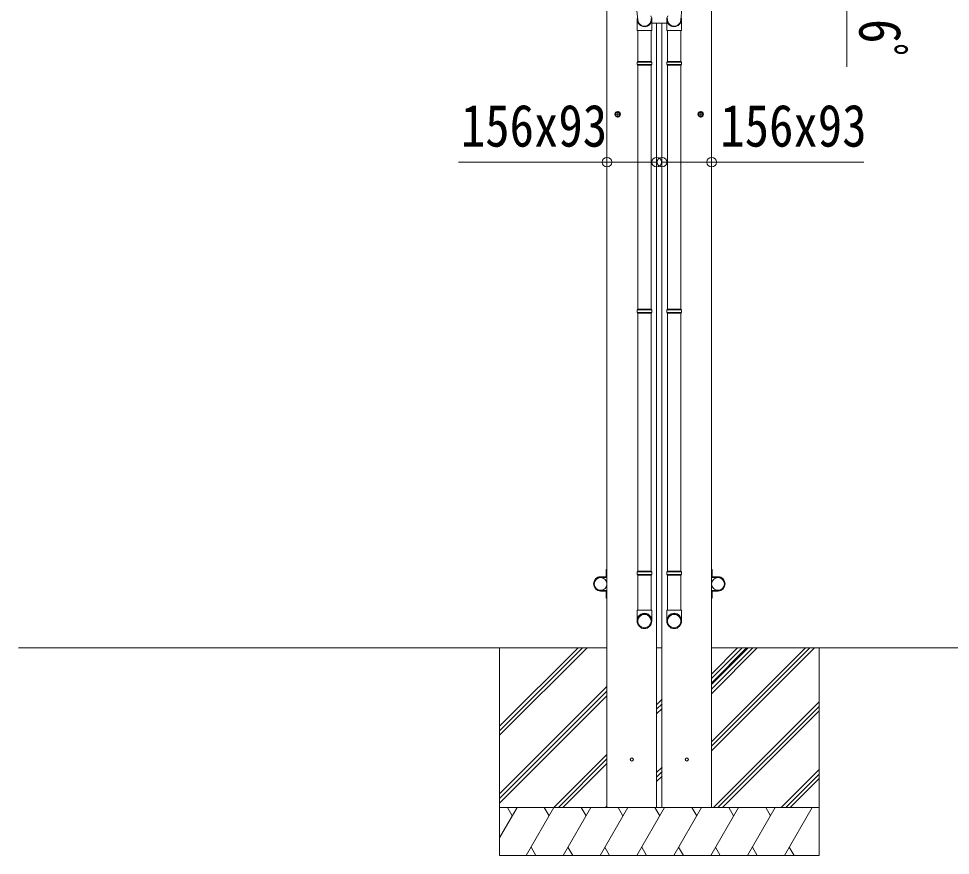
# Model space of a CAD drawing. Units: millimetres at full size, sheet at 1:30; details may follow other scales. Extents: x -8432 to 8432, y -5820 to 5820.
# Drawn here: x -5955 to -3039, y -3824 to -1205 of the extents above; entities that cross this region are included whole.
import ezdxf
from ezdxf.enums import TextEntityAlignment as Align

# ---------------------------------------------------------------- set-up
doc = ezdxf.new("R2010")
doc.units = ezdxf.units.MM
doc.header["$LTSCALE"] = 30
doc.header["$PDMODE"] = 32
doc.header["$PDSIZE"] = 30
for name, color, linetype, lineweight in [('0-0_0', 7, 'Continuous', 9), ('0-3_ELV2', 4, 'Continuous', 9), ('0-6_OTH_LINE', 4, 'Continuous', 9), ('0-9_OUTLINE', 7, 'Continuous', 9)]:
    doc.layers.add(name, color=color, linetype=linetype, lineweight=lineweight)
doc.styles.add('ＭＳ ゴシック', font='')
doc.styles.get('ＭＳ ゴシック').set_extended_font_data('MS Gothic')

msp = doc.modelspace()

# ---------------------------------------------------------------- linework, layer by layer
at = {"layer": '0-0_0'}
for p, q in [((-5955.01, -3174.48), (-4113.58, -3174.48)), ((-4449.73, -3420.1), (-4204.11, -3174.48)), ((-4449.73, -3434.24), (-4189.97, -3174.48)), ((-4449.73, -3448.38), (-4175.83, -3174.48)), ((-3941.23, -3174.48), (-3958.23, -3174.48)), ((-3958.08, -3174.48), (-3941.38, -3174.48)), ((-3785.88, -3174.48), (-1866.94, -3174.48)), ((-3785.73, -3317.24), (-3642.97, -3174.48)), ((-3785.73, -3303.1), (-3657.11, -3174.48)), ((-3785.73, -3288.96), (-3671.25, -3174.48)), ((-3785.73, -3495.99), (-3464.22, -3174.48)), ((-3785.73, -3467.71), (-3492.5, -3174.48)), ((-3785.73, -3481.85), (-3478.36, -3174.48)), ((-3785.73, -3283.86), (-3676.35, -3174.48)), ((-3785.73, -3269.72), (-3690.49, -3174.48)), ((-3785.73, -3255.58), (-3704.63, -3174.48)), ((-3449.73, -3174.48), (-3449.73, -3824.48)), ((-4449.73, -3632.23), (-4113.73, -3296.23)), ((-4449.73, -3646.37), (-4113.73, -3310.37)), ((-4449.73, -3660.51), (-4113.73, -3324.52)), ((-3958.23, -3352.86), (-3941.23, -3335.86)), ((-3958.23, -3367.01), (-3941.23, -3350.01)), ((-3780.37, -3674.48), (-3449.73, -3343.84)), ((-3958.23, -3381.15), (-3941.23, -3364.15)), ((-3766.23, -3674.48), (-3449.73, -3357.98)), ((-3752.09, -3674.48), (-3449.73, -3372.12)), ((-4279.85, -3674.48), (-4113.73, -3508.36)), ((-4265.71, -3674.48), (-4113.73, -3522.5)), ((-4251.56, -3674.48), (-4113.73, -3536.65)), ((-3958.23, -3565), (-3941.23, -3548)), ((-3568.24, -3674.48), (-3449.73, -3555.97)), ((-3958.23, -3579.14), (-3941.23, -3562.14)), ((-3958.23, -3593.28), (-3941.23, -3576.28)), ((-3554.1, -3674.48), (-3449.73, -3570.11)), ((-3539.96, -3674.48), (-3449.73, -3584.26)), ((-4117.72, -3674.48), (-4113.73, -3670.49)), ((-3449.73, -3674.48), (-4449.73, -3674.48)), ((-4449.73, -3769.08), (-4395.11, -3674.48)), ((-4410.11, -3700.46), (-4425.11, -3674.48)), ((-4366.25, -3824.48), (-4279.64, -3674.48)), ((-4294.64, -3700.46), (-4309.64, -3674.48)), ((-4250.78, -3824.48), (-4164.17, -3674.48)), ((-4179.17, -3700.46), (-4194.17, -3674.48)), ((-4135.31, -3824.48), (-4048.7, -3674.48)), ((-4063.7, -3700.46), (-4078.71, -3674.48)), ((-4019.84, -3824.48), (-3933.23, -3674.48)), ((-3948.23, -3700.46), (-3963.24, -3674.48)), ((-3904.37, -3824.48), (-3817.76, -3674.48)), ((-3832.76, -3700.46), (-3847.77, -3674.48)), ((-3788.9, -3824.48), (-3702.29, -3674.48)), ((-3717.29, -3700.46), (-3732.29, -3674.48)), ((-3673.43, -3824.48), (-3586.82, -3674.48)), ((-3616.82, -3674.48), (-3601.82, -3700.46)), ((-3557.96, -3824.48), (-3471.35, -3674.48)), ((-4351.25, -3798.5), (-4336.25, -3824.48)), ((-4235.78, -3798.5), (-4220.78, -3824.48)), ((-4120.31, -3798.5), (-4105.31, -3824.48)), ((-4004.84, -3798.5), (-3989.84, -3824.48)), ((-3889.37, -3798.5), (-3874.37, -3824.48)), ((-3773.9, -3798.5), (-3758.9, -3824.48)), ((-3658.43, -3798.5), (-3643.43, -3824.48)), ((-3542.96, -3798.5), (-3527.96, -3824.48))]:
    msp.add_line(p, q, dxfattribs=at)
msp.add_lwpolyline([(-4449.73, -3174.48), (-4449.73, -3824.48), (-3449.73, -3824.48)], dxfattribs=at)
at = {"layer": '0-3_ELV2'}
for p, q in [((-4113.58, -3674.48), (-4113.58, -1045.48)), ((-3785.88, -3674.48), (-3785.88, -1045.48)), ((-3958.08, -3674.48), (-3958.08, -1219.03)), ((-3941.38, -3674.48), (-3941.38, -1219.03)), ((-4089.88, -1504.03), (-4069.88, -1504.03)), ((-4086.38, -1500.28), (-4079.88, -1496.53)), ((-4079.88, -1514.03), (-4079.88, -1494.03)), ((-4079.88, -1496.53), (-4073.38, -1500.28)), ((-4073.38, -1507.78), (-4079.88, -1511.54)), ((-4073.38, -1500.28), (-4073.38, -1507.78)), ((-3809.88, -1504.03), (-3829.88, -1504.03)), ((-3819.88, -1496.53), (-3826.38, -1500.28)), ((-3826.38, -1500.28), (-3826.38, -1507.78)), ((-3826.38, -1507.78), (-3819.88, -1511.54)), ((-3819.88, -1514.03), (-3819.88, -1494.03)), ((-3813.38, -1500.28), (-3819.88, -1496.53))]:
    msp.add_line(p, q, dxfattribs=at)
for points in [[(-4079.88, -1511.54), (-4086.38, -1507.78), (-4086.38, -1500.28)], [(-3819.88, -1511.54), (-3813.38, -1507.78), (-3813.38, -1500.28)]]:
    msp.add_lwpolyline(points, dxfattribs=at)
for centre, radius in [((-4079.88, -1504.03), 8.5), ((-4079.88, -1504.03), 7.7), ((-4079.88, -1504.03), 6.5), ((-3819.88, -1504.03), 8.5), ((-3819.88, -1504.03), 7.7), ((-3819.88, -1504.03), 6.5), ((-4035.83, -3524.42), 5), ((-3863.63, -3524.42), 5)]:
    msp.add_circle(centre, radius, dxfattribs=at)
at = {"layer": '0-6_OTH_LINE', "color": 6, "lineweight": 18}
msp.add_line((-3362.97, -1174.48), (-3362.97, -1355.98), dxfattribs=at)
at = {"layer": '0-6_OTH_LINE', "color": 6}
for p, q in [((-4113.58, -1654.03), (-4577.77, -1654.03)), ((-3958.08, -1654.03), (-4113.58, -1654.03)), ((-3941.38, -1654.03), (-3785.88, -1654.03)), ((-3785.88, -1654.03), (-3309.47, -1654.03))]:
    msp.add_line(p, q, dxfattribs=at)
at = {"layer": '0-6_OTH_LINE'}
for p, q in [((-4115.58, -2952.18), (-4115.58, -2929.48)), ((-4113.58, -2929.48), (-4115.58, -2929.48)), ((-3785.88, -2929.48), (-3783.88, -2929.48)), ((-3783.88, -2952.18), (-3783.88, -2929.48)), ((-4138.58, -2952.18), (-4115.58, -2952.18)), ((-4115.58, -2954.18), (-4133.58, -2954.18)), ((-3760.88, -2952.18), (-3783.88, -2952.18)), ((-3783.88, -2954.18), (-3765.88, -2954.18)), ((-4115.58, -2994.78), (-4133.58, -2994.78)), ((-4133.58, -2996.78), (-4115.58, -2996.78)), ((-4115.58, -2996.78), (-4115.58, -3019.48)), ((-3783.88, -2994.78), (-3765.88, -2994.78)), ((-3783.88, -2996.78), (-3783.88, -3019.48)), ((-3765.88, -2996.78), (-3783.88, -2996.78)), ((-4113.58, -3019.48), (-4115.58, -3019.48)), ((-3785.88, -3019.48), (-3783.88, -3019.48))]:
    msp.add_line(p, q, dxfattribs=at)
for centre in [(-4133.58, -2974.48), (-3765.88, -2974.48)]:
    msp.add_circle(centre, 20, dxfattribs=at)
at = {"layer": '0-6_OTH_LINE', "color": 5}
for centre, start, end in [((-4133.58, -2974.48), 90, 270), ((-3765.88, -2974.48), 270, 90)]:
    msp.add_arc(centre, 22.3, start, end, dxfattribs=at)
at = {"layer": '0-6_OTH_LINE', "color": 3}
for centre, start, end in [((-4133.58, -2974.48), 90, 270), ((-3765.88, -2974.48), 270, 90)]:
    msp.add_arc(centre, 20.3, start, end, dxfattribs=at)
at = {"layer": '0-6_OTH_LINE'}
for centre, start, end in [((-4115.58, -2952.18), 270, 0), ((-3783.88, -2952.18), 180, 270), ((-4115.58, -2996.78), 0, 90), ((-3783.88, -2996.78), 90, 180)]:
    msp.add_arc(centre, 2, start, end, dxfattribs=at)
at = {"layer": '0-6_OTH_LINE', "color": 6}
for p in [(-4113.58, -1654.03), (-3958.08, -1654.03), (-3941.38, -1654.03), (-3785.88, -1654.03)]:
    msp.add_point(p, dxfattribs=at)
at = {"layer": '0-9_OUTLINE'}
for p, q in [((-4023.86, -1140.62), (-4017.2, -1208.37)), ((-3875.61, -1140.62), (-3882.26, -1208.37)), ((-4019.24, -1207.15), (-4019.24, -1241.8)), ((-3973.24, -1241.8), (-3973.24, -1207.45)), ((-3973.24, -1219.03), (-3926.22, -1219.03)), ((-3926.22, -1241.8), (-3926.22, -1207.45)), ((-3880.22, -1207.15), (-3880.22, -1241.8)), ((-4019.24, -1241.8), (-3973.24, -1241.8)), ((-4017.24, -1241.8), (-4017.24, -1338.55)), ((-3975.24, -1241.8), (-3975.24, -1338.55)), ((-3880.22, -1241.8), (-3926.22, -1241.8)), ((-3924.22, -1241.8), (-3924.22, -1338.55)), ((-3882.22, -1241.8), (-3882.22, -1338.55)), ((-4019.24, -1340.55), (-4018.24, -1338.55)), ((-4019.24, -1340.55), (-3973.24, -1340.55)), ((-4019.24, -1340.55), (-4019.24, -1348.55)), ((-4018.24, -1338.55), (-3974.24, -1338.55)), ((-3973.24, -1340.55), (-3974.24, -1338.55)), ((-3926.22, -1340.55), (-3925.22, -1338.55)), ((-3880.22, -1340.55), (-3926.22, -1340.55)), ((-3881.22, -1338.55), (-3925.22, -1338.55)), ((-3880.22, -1340.55), (-3881.22, -1338.55)), ((-3880.22, -1340.55), (-3880.22, -1348.55)), ((-4019.24, -1348.55), (-3973.24, -1348.55)), ((-4019.24, -1348.55), (-4018.24, -1350.55)), ((-4018.24, -1350.55), (-3974.24, -1350.55)), ((-4017.24, -1350.55), (-4017.24, -2114.43)), ((-3975.24, -1350.55), (-3975.24, -2114.43)), ((-3880.22, -1348.55), (-3926.22, -1348.55)), ((-3881.22, -1350.55), (-3925.22, -1350.55)), ((-3924.22, -1350.55), (-3924.22, -2114.43)), ((-3882.22, -1350.55), (-3882.22, -2114.43)), ((-3880.22, -1348.55), (-3881.22, -1350.55)), ((-4019.24, -2116.43), (-4018.24, -2114.43)), ((-4019.24, -2116.43), (-3973.24, -2116.43)), ((-4019.24, -2116.43), (-4019.24, -2124.43)), ((-4019.24, -2124.43), (-3973.24, -2124.43)), ((-4019.24, -2124.43), (-4018.24, -2126.43)), ((-4018.24, -2114.43), (-3974.24, -2114.43)), ((-4018.24, -2126.43), (-3974.24, -2126.43)), ((-4017.24, -2126.43), (-4017.24, -2934.92)), ((-3975.24, -2126.43), (-3975.24, -2934.92)), ((-3973.24, -2116.43), (-3974.24, -2114.43)), ((-3926.22, -2116.43), (-3925.22, -2114.43)), ((-3880.22, -2116.43), (-3926.22, -2116.43)), ((-3880.22, -2124.43), (-3926.22, -2124.43)), ((-3881.22, -2114.43), (-3925.22, -2114.43)), ((-3881.22, -2126.43), (-3925.22, -2126.43)), ((-3924.22, -2126.43), (-3924.22, -2934.92)), ((-3882.22, -2126.43), (-3882.22, -2934.92)), ((-3880.22, -2116.43), (-3881.22, -2114.43)), ((-3880.22, -2124.43), (-3881.22, -2126.43)), ((-3880.22, -2116.43), (-3880.22, -2124.43)), ((-4019.24, -2936.92), (-4018.24, -2934.92)), ((-4019.24, -2936.92), (-3973.24, -2936.92)), ((-4019.24, -2936.92), (-4019.24, -2944.92)), ((-4019.24, -2944.92), (-3973.24, -2944.92)), ((-4019.24, -2944.92), (-4018.24, -2946.92)), ((-4018.24, -2934.92), (-3974.24, -2934.92)), ((-3973.24, -2936.92), (-3974.24, -2934.92)), ((-3926.22, -2936.92), (-3925.22, -2934.92)), ((-3880.22, -2936.92), (-3926.22, -2936.92)), ((-3880.22, -2944.92), (-3926.22, -2944.92)), ((-3881.22, -2934.92), (-3925.22, -2934.92)), ((-3880.22, -2936.92), (-3881.22, -2934.92)), ((-3880.22, -2944.92), (-3881.22, -2946.92)), ((-3880.22, -2936.92), (-3880.22, -2944.92)), ((-4018.24, -2946.92), (-3974.24, -2946.92)), ((-4017.24, -2946.92), (-4017.24, -3056.92)), ((-3975.24, -2946.92), (-3975.24, -3056.92)), ((-3881.22, -2946.92), (-3925.22, -2946.92)), ((-3924.22, -2946.92), (-3924.22, -3056.92)), ((-3882.22, -2946.92), (-3882.22, -3056.92)), ((-4019.24, -3091.06), (-4019.24, -3056.92)), ((-4019.24, -3056.92), (-3973.24, -3056.92)), ((-3973.24, -3091.06), (-3973.24, -3056.92)), ((-3926.22, -3091.06), (-3926.22, -3056.92)), ((-3880.22, -3056.92), (-3926.22, -3056.92)), ((-3880.22, -3091.06), (-3880.22, -3056.92))]:
    msp.add_line(p, q, dxfattribs=at)
for points in [[(-3973.24, -1340.55), (-3973.24, -1348.55), (-3974.24, -1350.55)], [(-3926.22, -1340.55), (-3926.22, -1348.55), (-3925.22, -1350.55)], [(-3973.24, -2116.43), (-3973.24, -2124.43), (-3974.24, -2126.43)], [(-3926.22, -2116.43), (-3926.22, -2124.43), (-3925.22, -2126.43)], [(-3973.24, -2936.92), (-3973.24, -2944.92), (-3974.24, -2946.92)], [(-3926.22, -2936.92), (-3926.22, -2944.92), (-3925.22, -2946.92)]]:
    msp.add_lwpolyline(points, dxfattribs=at)
for centre, start, end in [((-4003.24, -1207.45), 0, 2.54858), ((-3896.22, -1207.45), 177.45142, 180)]:
    msp.add_arc(centre, 30, start, end, dxfattribs=at)
for centre, major_axis, ratio, start_param, end_param in [((-3996.24, -1207.15), (-23, 0), 0.996195, 5.9588909, 9.9444346), ((-3996.24, -1207.15), (-21, 0), 0.996195, 0.0583862, 3.2616355), ((-3903.22, -1207.15), (23, 0), 0.996195, 2.621936, 6.6074797), ((-3903.22, -1207.15), (21, 0), 0.996195, 3.0215498, 6.2247991), ((-3996.24, -3089.32), (23, 0), 0.996195, 6.2831853, 9.424778), ((-3996.24, -3091.06), (23, 0), 0.996195, 6.2831853, 9.424778), ((-3996.24, -3091.06), (0, -23.43), 0.981806, 4.712389, 7.8539816), ((-3903.22, -3089.32), (-23, 0), 0.996195, 3.1415927, 6.2831853), ((-3903.22, -3091.06), (-23, 0), 0.996195, 3.1415927, 6.2831853), ((-3903.22, -3091.06), (0, -23.43), 0.981806, 4.712389, 7.8539816)]:
    msp.add_ellipse(centre, major_axis=major_axis, ratio=ratio, start_param=start_param, end_param=end_param, dxfattribs=at)
for centre, major_axis in [((-3996.24, -3091.06), (-21, 0)), ((-3903.22, -3091.06), (21, 0))]:
    msp.add_ellipse(centre, major_axis=major_axis, ratio=0.996195, dxfattribs=at)

# ---------------------------------------------------------------- texts
at = {"layer": '0-6_OTH_LINE', "color": 7, "style": 'ＭＳ ゴシック', "width": 0.85}
msp.add_text('6ﾟ', height=132, rotation=270, dxfattribs=at).set_placement((-3363.42, -1206), align=Align.BOTTOM_LEFT)
for p in [(-4570.95, -1645.05), (-3758.95, -1645.05)]:
    msp.add_text('156x93', height=132, dxfattribs=at).set_placement(p, align=Align.BOTTOM_LEFT)

doc.saveas('drawing.dxf')
